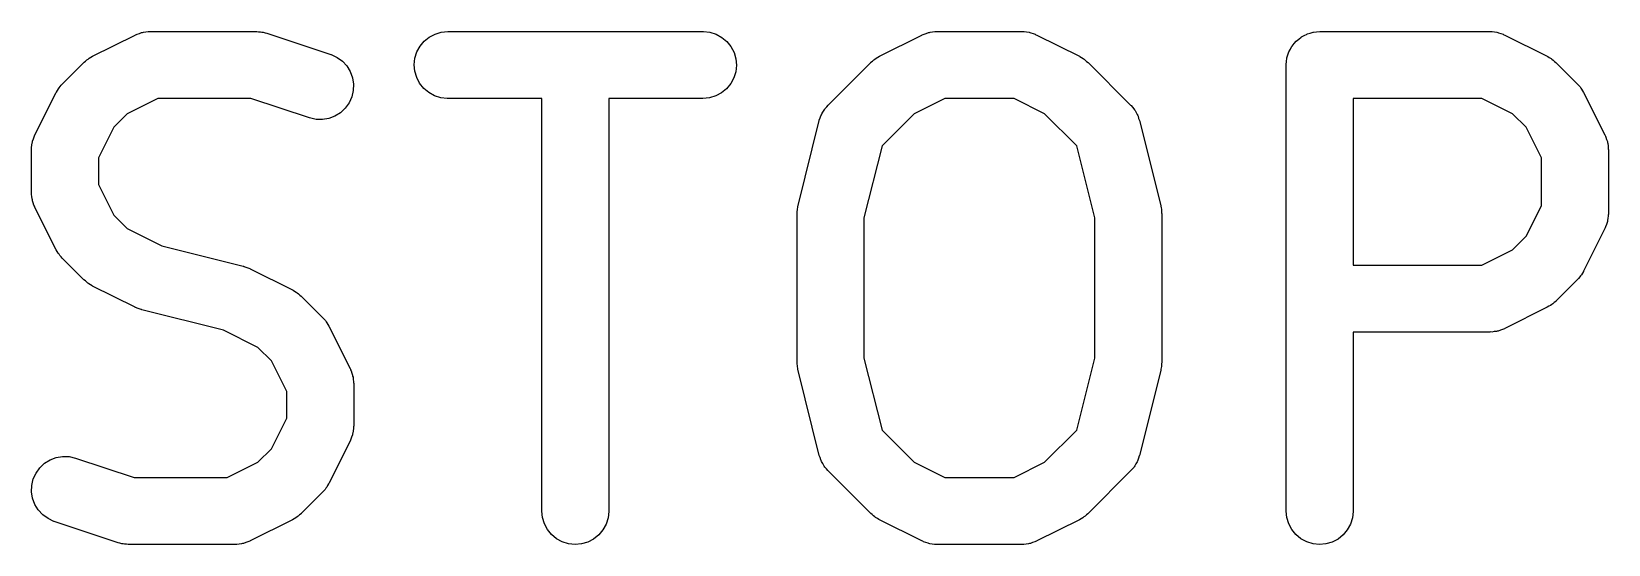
# Model space of a CAD drawing. Extents: x 55 to 222, y -110 to -60.
# Drawn here: x 182.95 to 190.01, y -78.89 to -76.59 of the extents above; entities that cross this region are included whole.
import ezdxf

# ---------------------------------------------------------------- set-up
doc = ezdxf.new("R2010")
doc.units = 0
doc.layers.add('BLACK', color=7, linetype='CONTINUOUS')

msp = doc.modelspace()

# ---------------------------------------------------------------- linework, layer by layer
at = {"layer": 'BLACK', "linetype": 'CONTINUOUS'}
for p, q in [((183.224, -76.705), (183.415, -76.6098)), ((183.415, -76.6098), (183.416, -76.6089)), ((183.416, -76.6089), (183.421, -76.6074)), ((183.421, -76.6074), (183.424, -76.6053)), ((183.424, -76.6053), (183.434, -76.6023)), ((183.434, -76.6023), (183.444, -76.5988)), ((183.444, -76.5988), (183.448, -76.5981)), ((183.448, -76.5981), (183.452, -76.5968)), ((183.452, -76.5968), (183.463, -76.5958)), ((183.463, -76.5958), (183.473, -76.5942)), ((183.473, -76.5942), (183.477, -76.5944)), ((183.477, -76.5944), (183.482, -76.594)), ((183.482, -76.594), (183.958, -76.594)), ((183.958, -76.594), (183.96, -76.594)), ((183.96, -76.594), (183.968, -76.5949)), ((183.968, -76.5949), (183.977, -76.5952)), ((183.977, -76.5952), (183.983, -76.5965)), ((183.983, -76.5965), (183.989, -76.5972)), ((183.989, -76.5972), (183.997, -76.5998)), ((183.997, -76.5998), (184.005, -76.6017)), ((184.005, -76.6017), (184.291, -76.6969)), ((184.709, -76.6375), (184.732, -76.619)), ((184.732, -76.619), (184.758, -76.6053)), ((184.758, -76.6053), (184.786, -76.5968)), ((184.786, -76.5968), (184.815, -76.594)), ((184.815, -76.594), (185.958, -76.594)), ((185.958, -76.594), (185.96, -76.594)), ((185.96, -76.594), (185.989, -76.5972)), ((185.989, -76.5972), (186.017, -76.6061)), ((186.017, -76.6061), (186.043, -76.6202)), ((186.043, -76.6202), (186.065, -76.639)), ((186.748, -76.705), (186.938, -76.6098)), ((186.938, -76.6098), (186.94, -76.6089)), ((186.94, -76.6089), (186.944, -76.6074)), ((186.944, -76.6074), (186.948, -76.6053)), ((186.948, -76.6053), (186.958, -76.6023)), ((186.958, -76.6023), (186.968, -76.5988)), ((186.968, -76.5988), (186.972, -76.5981)), ((186.972, -76.5981), (186.976, -76.5968)), ((186.976, -76.5968), (186.986, -76.5958)), ((186.986, -76.5958), (186.997, -76.5942)), ((186.997, -76.5942), (187.001, -76.5944)), ((187.001, -76.5944), (187.005, -76.594)), ((187.005, -76.594), (187.386, -76.594)), ((187.386, -76.594), (187.388, -76.594)), ((187.388, -76.594), (187.393, -76.5945)), ((187.393, -76.5945), (187.397, -76.5944)), ((187.397, -76.5944), (187.407, -76.5961)), ((187.407, -76.5961), (187.418, -76.5972)), ((187.418, -76.5972), (187.422, -76.5986)), ((187.422, -76.5986), (187.426, -76.5993)), ((187.426, -76.5993), (187.436, -76.603)), ((187.436, -76.603), (187.445, -76.6061)), ((187.445, -76.6061), (187.449, -76.6082)), ((187.449, -76.6082), (187.453, -76.6098)), ((187.453, -76.6098), (187.644, -76.705)), ((188.626, -76.6279), (188.637, -76.619)), ((188.637, -76.6188), (188.638, -76.6184)), ((188.637, -76.619), (188.637, -76.6188)), ((188.638, -76.6184), (188.65, -76.6119)), ((188.65, -76.6119), (188.663, -76.6053)), ((188.663, -76.6051), (188.664, -76.6049)), ((188.663, -76.6053), (188.663, -76.6051)), ((188.664, -76.6049), (188.677, -76.6009)), ((188.677, -76.6009), (188.691, -76.5968)), ((188.691, -76.5968), (188.692, -76.5966)), ((188.691, -76.5968), (188.691, -76.5968)), ((188.692, -76.5966), (188.706, -76.5953)), ((188.706, -76.5953), (188.72, -76.594)), ((188.72, -76.594), (189.482, -76.594)), ((189.482, -76.594), (189.484, -76.594)), ((189.484, -76.594), (189.488, -76.5945)), ((189.488, -76.5945), (189.492, -76.5944)), ((189.492, -76.5944), (189.503, -76.5961)), ((189.503, -76.5961), (189.513, -76.5972)), ((189.513, -76.5972), (189.517, -76.5986)), ((189.517, -76.5986), (189.521, -76.5993)), ((189.521, -76.5993), (189.531, -76.603)), ((189.531, -76.603), (189.541, -76.6061)), ((189.541, -76.6061), (189.545, -76.6082)), ((189.545, -76.6082), (189.549, -76.6098)), ((189.549, -76.6098), (189.739, -76.705)), ((184.668, -76.7138), (184.677, -76.6858)), ((184.677, -76.6858), (184.691, -76.6601)), ((184.691, -76.6601), (184.709, -76.6375)), ((186.065, -76.639), (186.083, -76.6618)), ((186.083, -76.6618), (186.097, -76.6878)), ((186.097, -76.6878), (186.105, -76.7159)), ((188.577, -76.6993), (188.581, -76.6858)), ((188.581, -76.6858), (188.582, -76.6854)), ((188.582, -76.6849), (188.589, -76.6725)), ((188.582, -76.6854), (188.582, -76.6849)), ((188.589, -76.6725), (188.595, -76.6601)), ((188.595, -76.6601), (188.596, -76.6597)), ((188.596, -76.6592), (188.605, -76.6484)), ((188.596, -76.6597), (188.596, -76.6592)), ((188.605, -76.6484), (188.614, -76.6375)), ((188.614, -76.6372), (188.615, -76.6368)), ((188.614, -76.6375), (188.614, -76.6372)), ((188.615, -76.6368), (188.626, -76.6279)), ((183.09, -76.8284), (183.185, -76.7331)), ((183.185, -76.7331), (183.187, -76.7317)), ((183.187, -76.7317), (183.193, -76.7264)), ((183.193, -76.7264), (183.199, -76.7206)), ((183.199, -76.7206), (183.205, -76.7173)), ((183.205, -76.7173), (183.209, -76.7134)), ((183.209, -76.7134), (183.217, -76.7095)), ((183.217, -76.7095), (183.224, -76.705)), ((184.291, -76.6969), (184.293, -76.6976)), ((184.293, -76.6976), (184.319, -76.7099)), ((184.319, -76.7099), (184.343, -76.7271)), ((184.343, -76.7271), (184.363, -76.7486)), ((184.363, -76.7486), (184.378, -76.7735)), ((184.665, -76.7429), (184.668, -76.7138)), ((184.668, -76.7721), (184.665, -76.7429)), ((186.105, -76.7159), (186.108, -76.745)), ((186.108, -76.745), (186.105, -76.7741)), ((186.518, -76.9236), (186.709, -76.7331)), ((186.709, -76.7331), (186.71, -76.7317)), ((186.71, -76.7317), (186.717, -76.7264)), ((186.717, -76.7264), (186.723, -76.7206)), ((186.723, -76.7206), (186.728, -76.7173)), ((186.728, -76.7173), (186.733, -76.7134)), ((186.733, -76.7134), (186.741, -76.7095)), ((186.741, -76.7095), (186.748, -76.705)), ((187.644, -76.705), (187.646, -76.706)), ((187.646, -76.706), (187.653, -76.7106)), ((187.653, -76.7106), (187.66, -76.7146)), ((187.66, -76.7146), (187.665, -76.7185)), ((187.665, -76.7185), (187.67, -76.7219)), ((187.67, -76.7219), (187.676, -76.7278)), ((187.676, -76.7278), (187.683, -76.7331)), ((187.683, -76.7331), (187.873, -76.9236)), ((188.57, -76.7419), (188.571, -76.7278)), ((188.57, -76.7429), (188.57, -76.7419)), ((188.57, -76.744), (188.57, -76.7429)), ((188.57, -76.7429), (188.57, -76.7429)), ((188.57, -76.7429), (188.57, -76.7429)), ((188.57, -78.744), (188.57, -76.744)), ((188.571, -76.7278), (188.573, -76.7138)), ((188.573, -76.7128), (188.577, -76.6993)), ((188.573, -76.7133), (188.573, -76.7128)), ((188.573, -76.7138), (188.573, -76.7133)), ((189.739, -76.705), (189.741, -76.706)), ((189.741, -76.706), (189.748, -76.7106)), ((189.748, -76.7106), (189.756, -76.7146)), ((189.756, -76.7146), (189.76, -76.7185)), ((189.76, -76.7185), (189.766, -76.7219)), ((189.766, -76.7219), (189.772, -76.7278)), ((189.772, -76.7278), (189.778, -76.7331)), ((189.778, -76.7331), (189.873, -76.8284)), ((183.084, -76.8349), (183.09, -76.8284)), ((184.378, -76.7735), (184.389, -76.801)), ((184.389, -76.801), (184.393, -76.8299)), ((184.393, -76.8299), (184.392, -76.8591)), ((184.676, -76.8002), (184.668, -76.7721)), ((184.689, -76.8261), (184.676, -76.8002)), ((184.708, -76.8489), (184.689, -76.8261)), ((186.082, -76.8278), (186.063, -76.8504)), ((186.096, -76.8021), (186.082, -76.8278)), ((186.105, -76.7741), (186.096, -76.8021)), ((189.873, -76.8284), (189.875, -76.8299)), ((189.875, -76.8299), (189.88, -76.8364)), ((182.966, -77.0578), (183.062, -76.8674)), ((183.062, -76.8674), (183.063, -76.8655)), ((183.063, -76.8655), (183.067, -76.8584)), ((183.067, -76.8584), (183.071, -76.851)), ((183.071, -76.851), (183.075, -76.8462)), ((183.075, -76.8462), (183.079, -76.8409)), ((183.079, -76.8409), (183.084, -76.8349)), ((183.517, -76.894), (183.38, -76.9625)), ((183.933, -76.894), (183.517, -76.894)), ((184.196, -76.9815), (183.933, -76.894)), ((184.385, -76.8876), (184.373, -76.9143)), ((184.392, -76.8591), (184.385, -76.8876)), ((184.73, -76.8677), (184.708, -76.8489)), ((184.756, -76.8818), (184.73, -76.8677)), ((184.784, -76.8907), (184.756, -76.8818)), ((184.813, -76.8939), (184.784, -76.8907)), ((184.815, -76.894), (184.813, -76.8939)), ((185.236, -76.894), (184.815, -76.894)), ((185.236, -78.744), (185.236, -76.894)), ((185.958, -76.894), (185.536, -76.894)), ((185.536, -76.894), (185.536, -78.744)), ((185.987, -76.8911), (185.958, -76.894)), ((186.015, -76.8826), (185.987, -76.8911)), ((186.041, -76.8689), (186.015, -76.8826)), ((186.063, -76.8504), (186.041, -76.8689)), ((187.041, -76.894), (186.904, -76.9625)), ((187.351, -76.894), (187.041, -76.894)), ((187.488, -76.9625), (187.351, -76.894)), ((188.87, -76.894), (188.87, -77.6416)), ((189.446, -76.894), (188.87, -76.894)), ((189.583, -76.9625), (189.446, -76.894)), ((189.88, -76.8364), (189.886, -76.8426)), ((189.886, -76.8426), (189.889, -76.8479)), ((189.889, -76.8479), (189.893, -76.8527)), ((189.893, -76.8527), (189.897, -76.8602)), ((189.897, -76.8602), (189.901, -76.8674)), ((189.901, -76.8674), (189.997, -77.0578)), ((183.38, -76.9625), (183.319, -77.0233)), ((184.31, -76.9736), (184.283, -76.984)), ((184.335, -76.9581), (184.31, -76.9736)), ((184.356, -76.9381), (184.335, -76.9581)), ((184.373, -76.9143), (184.356, -76.9381)), ((186.483, -76.9818), (186.486, -76.972)), ((186.486, -76.972), (186.488, -76.9681)), ((186.488, -76.9681), (186.49, -76.9638)), ((186.49, -76.9638), (186.495, -76.9552)), ((186.495, -76.9552), (186.5, -76.9462)), ((186.5, -76.9462), (186.503, -76.9428)), ((186.503, -76.9428), (186.505, -76.9389)), ((186.505, -76.9389), (186.512, -76.9315)), ((186.512, -76.9315), (186.518, -76.9236)), ((186.904, -76.9625), (186.76, -77.1064)), ((187.632, -77.1064), (187.488, -76.9625)), ((187.873, -76.9236), (187.875, -76.9251)), ((187.875, -76.9251), (187.881, -76.933)), ((187.881, -76.933), (187.888, -76.9406)), ((187.888, -76.9406), (187.89, -76.9445)), ((187.89, -76.9445), (187.893, -76.948)), ((187.893, -76.948), (187.898, -76.957)), ((187.898, -76.957), (187.903, -76.9657)), ((187.903, -76.9657), (187.905, -76.97)), ((187.905, -76.97), (187.907, -76.974)), ((187.907, -76.974), (187.909, -76.9837)), ((189.644, -77.0233), (189.583, -76.9625)), ((183.319, -77.0233), (183.251, -77.1603)), ((184.225, -76.988), (184.196, -76.9815)), ((184.254, -76.9888), (184.225, -76.988)), ((184.283, -76.984), (184.254, -76.9888)), ((186.384, -77.3742), (186.479, -76.9933)), ((186.479, -76.9913), (186.483, -76.9818)), ((186.479, -76.9933), (186.479, -76.9913)), ((187.909, -76.9837), (187.913, -76.9933)), ((187.913, -76.9933), (188.008, -77.3742)), ((189.713, -77.1603), (189.644, -77.0233)), ((182.951, -77.114), (182.953, -77.1039)), ((182.951, -77.1184), (182.951, -77.114)), ((182.953, -77.1039), (182.954, -77.0937)), ((182.954, -77.0937), (182.955, -77.0895)), ((182.955, -77.0895), (182.956, -77.0852)), ((182.956, -77.0852), (182.96, -77.0756)), ((182.96, -77.0756), (182.963, -77.0658)), ((182.963, -77.0658), (182.965, -77.062)), ((182.965, -77.062), (182.966, -77.0578)), ((186.76, -77.1064), (186.679, -77.4291)), ((187.713, -77.4291), (187.632, -77.1064)), ((189.997, -77.0578), (189.998, -77.0597)), ((189.998, -77.0597), (189.999, -77.0639)), ((189.999, -77.0639), (190.001, -77.0678)), ((190.001, -77.0678), (190.004, -77.0776)), ((190.004, -77.0776), (190.008, -77.0872)), ((190.008, -77.0872), (190.008, -77.0916)), ((190.008, -77.0916), (190.01, -77.0958)), ((190.01, -77.0958), (190.011, -77.106)), ((190.011, -77.106), (190.012, -77.1161)), ((190.012, -77.1161), (190.012, -77.1205)), ((182.951, -77.1228), (182.951, -77.1184)), ((182.951, -77.1249), (182.951, -77.1228)), ((182.951, -77.3154), (182.951, -77.1249)), ((183.251, -77.1603), (183.251, -77.28)), ((189.713, -77.3752), (189.713, -77.1603)), ((190.012, -77.1205), (190.013, -77.1249)), ((190.013, -77.1249), (190.013, -77.4106)), ((182.951, -77.3198), (182.951, -77.3154)), ((182.951, -77.3242), (182.951, -77.3198)), ((182.953, -77.3343), (182.951, -77.3242)), ((183.251, -77.28), (183.319, -77.417)), ((182.954, -77.3445), (182.953, -77.3343)), ((182.955, -77.3488), (182.954, -77.3445)), ((182.955, -77.3531), (182.955, -77.3488)), ((182.959, -77.3627), (182.955, -77.3531)), ((182.962, -77.3726), (182.959, -77.3627)), ((182.964, -77.3765), (182.962, -77.3726)), ((182.966, -77.3806), (182.964, -77.3765)), ((182.966, -77.3825), (182.966, -77.3806)), ((183.062, -77.5729), (182.966, -77.3825)), ((186.379, -77.4032), (186.381, -77.3914)), ((186.381, -77.3914), (186.382, -77.3794)), ((186.382, -77.3794), (186.383, -77.3769)), ((186.383, -77.3769), (186.384, -77.3742)), ((188.008, -77.3742), (188.009, -77.3763)), ((188.009, -77.3763), (188.009, -77.3789)), ((188.009, -77.3789), (188.01, -77.3815)), ((188.01, -77.3815), (188.011, -77.3934)), ((188.011, -77.3934), (188.012, -77.4053)), ((189.644, -77.5122), (189.713, -77.3752)), ((183.319, -77.417), (183.38, -77.4778)), ((186.38, -77.4059), (186.379, -77.4032)), ((186.379, -77.4085), (186.38, -77.4059)), ((186.379, -77.4106), (186.379, -77.4085)), ((186.379, -78.0773), (186.379, -77.4106)), ((186.679, -77.4291), (186.679, -78.0588)), ((187.713, -78.0588), (187.713, -77.4291)), ((188.012, -77.4053), (188.012, -77.408)), ((188.012, -77.408), (188.013, -77.4106)), ((188.013, -77.4106), (188.013, -78.0773)), ((190, -77.4697), (189.998, -77.4736)), ((190.004, -77.4599), (190, -77.4697)), ((190.007, -77.4504), (190.004, -77.4599)), ((190.008, -77.446), (190.007, -77.4504)), ((190.009, -77.4418), (190.008, -77.446)), ((190.01, -77.4316), (190.009, -77.4418)), ((190.012, -77.4215), (190.01, -77.4316)), ((190.013, -77.4127), (190.012, -77.4171)), ((190.012, -77.4171), (190.012, -77.4215)), ((190.013, -77.4106), (190.013, -77.4127)), ((183.38, -77.4778), (183.534, -77.5548)), ((189.583, -77.5731), (189.644, -77.5122)), ((189.997, -77.4777), (189.901, -77.6682)), ((189.998, -77.4736), (189.997, -77.4777)), ((183.066, -77.5801), (183.062, -77.5729)), ((183.07, -77.5876), (183.066, -77.5801)), ((183.074, -77.5924), (183.07, -77.5876)), ((183.077, -77.5977), (183.074, -77.5924)), ((183.083, -77.6039), (183.077, -77.5977)), ((183.088, -77.6104), (183.083, -77.6039)), ((183.09, -77.6119), (183.088, -77.6104)), ((183.534, -77.5548), (183.899, -77.6461)), ((189.446, -77.6416), (189.583, -77.5731)), ((183.185, -77.7072), (183.09, -77.6119)), ((183.899, -77.6461), (183.901, -77.6466)), ((183.901, -77.6466), (183.902, -77.6468)), ((183.902, -77.6468), (183.902, -77.6469)), ((183.902, -77.6469), (183.915, -77.6519)), ((183.915, -77.6519), (183.928, -77.6568)), ((183.928, -77.6568), (183.929, -77.6572)), ((183.929, -77.6572), (183.93, -77.6574)), ((183.93, -77.6574), (184.12, -77.7527)), ((188.87, -77.6416), (189.446, -77.6416)), ((189.896, -77.6771), (189.892, -77.6845)), ((189.901, -77.6701), (189.896, -77.6771)), ((189.901, -77.6682), (189.901, -77.6701)), ((183.192, -77.7125), (183.185, -77.7072)), ((183.198, -77.7184), (183.192, -77.7125)), ((183.203, -77.7218), (183.198, -77.7184)), ((183.208, -77.7258), (183.203, -77.7218)), ((183.215, -77.7297), (183.208, -77.7258)), ((183.222, -77.7343), (183.215, -77.7297)), ((183.224, -77.7353), (183.222, -77.7343)), ((183.415, -77.8305), (183.224, -77.7353)), ((189.873, -77.7072), (189.778, -77.8024)), ((189.879, -77.7007), (189.873, -77.7072)), ((189.885, -77.6946), (189.879, -77.7007)), ((189.888, -77.6894), (189.885, -77.6946)), ((189.892, -77.6845), (189.888, -77.6894)), ((184.12, -77.7527), (184.122, -77.7536)), ((184.122, -77.7536), (184.129, -77.7582)), ((184.129, -77.7582), (184.136, -77.7622)), ((184.136, -77.7622), (184.141, -77.7661)), ((184.141, -77.7661), (184.147, -77.7695)), ((184.147, -77.7695), (184.153, -77.7754)), ((184.153, -77.7754), (184.159, -77.7808)), ((184.159, -77.7808), (184.254, -77.876)), ((189.754, -77.8221), (189.746, -77.826)), ((189.759, -77.8182), (189.754, -77.8221)), ((189.764, -77.8149), (189.759, -77.8182)), ((189.77, -77.8091), (189.764, -77.8149)), ((189.777, -77.8039), (189.77, -77.8091)), ((189.778, -77.8024), (189.777, -77.8039)), ((183.415, -77.8308), (183.415, -77.8305)), ((183.416, -77.8311), (183.415, -77.8308)), ((183.429, -77.836), (183.416, -77.8311)), ((183.442, -77.841), (183.429, -77.836)), ((183.443, -77.8411), (183.442, -77.841)), ((183.443, -77.8413), (183.443, -77.8411)), ((183.445, -77.8419), (183.443, -77.8413)), ((183.81, -77.9331), (183.445, -77.8419)), ((184.254, -77.876), (184.256, -77.8775)), ((184.256, -77.8775), (184.261, -77.8841)), ((184.261, -77.8841), (184.267, -77.8902)), ((184.267, -77.8902), (184.27, -77.8955)), ((189.739, -77.8305), (189.549, -77.9257)), ((189.746, -77.826), (189.739, -77.8305)), ((183.964, -78.0101), (183.81, -77.9331)), ((184.27, -77.8955), (184.274, -77.9004)), ((184.274, -77.9004), (184.278, -77.9078)), ((184.278, -77.9078), (184.282, -77.915)), ((184.282, -77.915), (184.378, -78.1055)), ((189.482, -77.9416), (188.87, -77.9416)), ((188.87, -77.9416), (188.87, -78.744)), ((189.486, -77.9411), (189.482, -77.9416)), ((189.49, -77.9413), (189.486, -77.9411)), ((189.501, -77.9397), (189.49, -77.9413)), ((189.511, -77.9387), (189.501, -77.9397)), ((189.515, -77.9374), (189.511, -77.9387)), ((189.519, -77.9368), (189.515, -77.9374)), ((189.529, -77.9332), (189.519, -77.9368)), ((189.539, -77.9303), (189.529, -77.9332)), ((189.543, -77.9282), (189.539, -77.9303)), ((189.547, -77.9267), (189.543, -77.9282)), ((189.549, -77.9257), (189.547, -77.9267)), ((184.025, -78.0709), (183.964, -78.0101)), ((184.094, -78.2079), (184.025, -78.0709)), ((184.378, -78.1055), (184.379, -78.1073)), ((186.379, -78.08), (186.379, -78.0773)), ((186.379, -78.0826), (186.379, -78.08)), ((186.381, -78.0945), (186.379, -78.0826)), ((186.382, -78.1064), (186.381, -78.0945)), ((186.679, -78.0588), (186.76, -78.3816)), ((187.632, -78.3816), (187.713, -78.0588)), ((188.011, -78.0966), (188.009, -78.1085)), ((188.012, -78.0847), (188.011, -78.0966)), ((188.013, -78.0794), (188.012, -78.082)), ((188.012, -78.082), (188.012, -78.0847)), ((188.013, -78.0773), (188.013, -78.0794)), ((184.379, -78.1073), (184.38, -78.1115)), ((184.38, -78.1115), (184.382, -78.1154)), ((184.382, -78.1154), (184.385, -78.1252)), ((184.385, -78.1252), (184.389, -78.1348)), ((184.389, -78.1348), (184.389, -78.1392)), ((184.389, -78.1392), (184.391, -78.1434)), ((184.391, -78.1434), (184.392, -78.1536)), ((184.392, -78.1536), (184.393, -78.1637)), ((184.393, -78.1637), (184.393, -78.1681)), ((184.393, -78.1681), (184.394, -78.1725)), ((184.394, -78.1725), (184.394, -78.363)), ((186.383, -78.109), (186.382, -78.1064)), ((186.383, -78.1116), (186.383, -78.109)), ((186.384, -78.1137), (186.383, -78.1116)), ((186.479, -78.4946), (186.384, -78.1137)), ((188.008, -78.1137), (187.913, -78.4946)), ((188.009, -78.1085), (188.008, -78.111)), ((188.008, -78.111), (188.008, -78.1137)), ((184.094, -78.3276), (184.094, -78.2079)), ((184.025, -78.4646), (184.094, -78.3276)), ((184.391, -78.384), (184.39, -78.3942)), ((184.393, -78.3739), (184.391, -78.384)), ((184.394, -78.363), (184.393, -78.3651)), ((184.393, -78.3651), (184.393, -78.3695)), ((184.393, -78.3695), (184.393, -78.3739)), ((186.76, -78.3816), (186.904, -78.5254)), ((187.488, -78.5254), (187.632, -78.3816)), ((184.378, -78.4301), (184.282, -78.6206)), ((184.379, -78.426), (184.378, -78.4301)), ((184.381, -78.4221), (184.379, -78.426)), ((184.384, -78.4123), (184.381, -78.4221)), ((184.388, -78.4028), (184.384, -78.4123)), ((184.389, -78.3984), (184.388, -78.4028)), ((184.39, -78.3942), (184.389, -78.3984)), ((183.009, -78.5298), (183.034, -78.5143)), ((183.034, -78.5143), (183.061, -78.5039)), ((183.061, -78.5039), (183.09, -78.4991)), ((183.09, -78.4991), (183.12, -78.4999)), ((183.12, -78.4999), (183.148, -78.5064)), ((183.148, -78.5064), (183.411, -78.594)), ((183.827, -78.594), (183.964, -78.5254)), ((183.964, -78.5254), (184.025, -78.4646)), ((186.482, -78.5042), (186.479, -78.4946)), ((186.485, -78.514), (186.482, -78.5042)), ((186.487, -78.518), (186.485, -78.514)), ((186.489, -78.5222), (186.487, -78.518)), ((186.494, -78.5309), (186.489, -78.5222)), ((186.904, -78.5254), (187.041, -78.594)), ((187.351, -78.594), (187.488, -78.5254)), ((187.902, -78.5241), (187.897, -78.5327)), ((187.904, -78.5199), (187.902, -78.5241)), ((187.906, -78.5159), (187.904, -78.5199)), ((187.909, -78.5062), (187.906, -78.5159)), ((187.912, -78.4967), (187.909, -78.5062)), ((187.913, -78.4946), (187.912, -78.4967)), ((182.959, -78.6003), (182.971, -78.5736)), ((182.971, -78.5736), (182.988, -78.5499)), ((182.988, -78.5499), (183.009, -78.5298)), ((183.411, -78.594), (183.827, -78.594)), ((186.499, -78.5399), (186.494, -78.5309)), ((186.501, -78.5435), (186.499, -78.5399)), ((186.504, -78.5473), (186.501, -78.5435)), ((186.511, -78.5549), (186.504, -78.5473)), ((186.517, -78.5628), (186.511, -78.5549)), ((186.518, -78.5643), (186.517, -78.5628)), ((186.709, -78.7548), (186.518, -78.5643)), ((187.041, -78.594), (187.351, -78.594)), ((187.873, -78.5643), (187.683, -78.7548)), ((187.88, -78.5565), (187.873, -78.5643)), ((187.887, -78.549), (187.88, -78.5565)), ((187.889, -78.5452), (187.887, -78.549)), ((187.892, -78.5417), (187.889, -78.5452)), ((187.897, -78.5327), (187.892, -78.5417)), ((182.951, -78.6581), (182.952, -78.6288)), ((182.956, -78.687), (182.951, -78.6581)), ((182.952, -78.6288), (182.959, -78.6003)), ((184.254, -78.6596), (184.159, -78.7548)), ((184.26, -78.653), (184.254, -78.6596)), ((184.266, -78.647), (184.26, -78.653)), ((184.269, -78.6418), (184.266, -78.647)), ((184.273, -78.6369), (184.269, -78.6418)), ((184.277, -78.6295), (184.273, -78.6369)), ((184.281, -78.6224), (184.277, -78.6295)), ((184.282, -78.6206), (184.281, -78.6224)), ((182.966, -78.7144), (182.956, -78.687)), ((182.981, -78.7393), (182.966, -78.7144)), ((183.001, -78.7608), (182.981, -78.7393)), ((183.025, -78.7781), (183.001, -78.7608)), ((183.051, -78.7903), (183.025, -78.7781)), ((183.053, -78.791), (183.051, -78.7903)), ((183.339, -78.8863), (183.053, -78.791)), ((184.12, -78.7829), (183.93, -78.8781)), ((184.127, -78.7784), (184.12, -78.7829)), ((184.135, -78.7745), (184.127, -78.7784)), ((184.14, -78.7706), (184.135, -78.7745)), ((184.145, -78.7673), (184.14, -78.7706)), ((184.151, -78.7615), (184.145, -78.7673)), ((184.158, -78.7563), (184.151, -78.7615)), ((184.159, -78.7548), (184.158, -78.7563)), ((185.239, -78.7731), (185.236, -78.744)), ((185.248, -78.8011), (185.239, -78.7731)), ((185.261, -78.827), (185.248, -78.8011)), ((185.524, -78.8031), (185.51, -78.8287)), ((185.533, -78.7751), (185.524, -78.8031)), ((185.536, -78.7461), (185.533, -78.7751)), ((185.536, -78.744), (185.536, -78.7461)), ((186.715, -78.7601), (186.709, -78.7548)), ((186.721, -78.766), (186.715, -78.7601)), ((186.727, -78.7694), (186.721, -78.766)), ((186.731, -78.7734), (186.727, -78.7694)), ((186.739, -78.7774), (186.731, -78.7734)), ((186.746, -78.7819), (186.739, -78.7774)), ((186.748, -78.7829), (186.746, -78.7819)), ((186.938, -78.8781), (186.748, -78.7829)), ((187.644, -78.7829), (187.453, -78.8781)), ((187.651, -78.7784), (187.644, -78.7829)), ((187.659, -78.7745), (187.651, -78.7784)), ((187.663, -78.7706), (187.659, -78.7745)), ((187.669, -78.7673), (187.663, -78.7706)), ((187.675, -78.7615), (187.669, -78.7673)), ((187.681, -78.7563), (187.675, -78.7615)), ((187.683, -78.7548), (187.681, -78.7563)), ((188.573, -78.7731), (188.57, -78.744)), ((188.581, -78.8011), (188.573, -78.7731)), ((188.595, -78.827), (188.581, -78.8011)), ((188.858, -78.8031), (188.843, -78.8287)), ((188.866, -78.7751), (188.858, -78.8031)), ((188.87, -78.7461), (188.866, -78.7751)), ((188.87, -78.744), (188.87, -78.7461)), ((183.924, -78.8806), (183.92, -78.8826)), ((183.928, -78.879), (183.924, -78.8806)), ((183.93, -78.8781), (183.928, -78.879)), ((185.28, -78.8497), (185.261, -78.827)), ((185.302, -78.8683), (185.28, -78.8497)), ((185.328, -78.8822), (185.302, -78.8683)), ((185.356, -78.8909), (185.328, -78.8822)), ((185.468, -78.8695), (185.443, -78.883)), ((185.491, -78.8511), (185.468, -78.8695)), ((185.51, -78.8287), (185.491, -78.8511)), ((186.942, -78.8797), (186.938, -78.8781)), ((186.946, -78.8818), (186.942, -78.8797)), ((186.956, -78.8849), (186.946, -78.8818)), ((187.447, -78.8806), (187.444, -78.8826)), ((187.452, -78.879), (187.447, -78.8806)), ((187.453, -78.8781), (187.452, -78.879)), ((188.613, -78.8497), (188.595, -78.827)), ((188.636, -78.8683), (188.613, -78.8497)), ((188.662, -78.8822), (188.636, -78.8683)), ((188.69, -78.8909), (188.662, -78.8822)), ((188.802, -78.8695), (188.776, -78.883)), ((188.825, -78.8511), (188.802, -78.8695)), ((188.843, -78.8287), (188.825, -78.8511)), ((183.347, -78.8881), (183.339, -78.8863)), ((183.355, -78.8907), (183.347, -78.8881)), ((183.361, -78.8914), (183.355, -78.8907)), ((183.367, -78.8928), (183.361, -78.8914)), ((183.376, -78.893), (183.367, -78.8928)), ((183.384, -78.8939), (183.376, -78.893)), ((183.386, -78.894), (183.384, -78.8939)), ((183.863, -78.894), (183.386, -78.894)), ((183.867, -78.8935), (183.863, -78.894)), ((183.871, -78.8937), (183.867, -78.8935)), ((183.881, -78.8921), (183.871, -78.8937)), ((183.892, -78.8911), (183.881, -78.8921)), ((183.896, -78.8898), (183.892, -78.8911)), ((183.9, -78.8891), (183.896, -78.8898)), ((183.91, -78.8856), (183.9, -78.8891)), ((183.92, -78.8826), (183.91, -78.8856)), ((185.385, -78.894), (185.356, -78.8909)), ((185.414, -78.8913), (185.385, -78.894)), ((185.443, -78.883), (185.414, -78.8913)), ((186.966, -78.8886), (186.956, -78.8849)), ((186.97, -78.8893), (186.966, -78.8886)), ((186.974, -78.8907), (186.97, -78.8893)), ((186.984, -78.8918), (186.974, -78.8907)), ((186.995, -78.8936), (186.984, -78.8918)), ((186.999, -78.8935), (186.995, -78.8936)), ((187.003, -78.8939), (186.999, -78.8935)), ((187.005, -78.894), (187.003, -78.8939)), ((187.386, -78.894), (187.005, -78.894)), ((187.391, -78.8935), (187.386, -78.894)), ((187.395, -78.8937), (187.391, -78.8935)), ((187.405, -78.8921), (187.395, -78.8937)), ((187.415, -78.8911), (187.405, -78.8921)), ((187.42, -78.8898), (187.415, -78.8911)), ((187.424, -78.8891), (187.42, -78.8898)), ((187.434, -78.8856), (187.424, -78.8891)), ((187.444, -78.8826), (187.434, -78.8856)), ((188.719, -78.894), (188.69, -78.8909)), ((188.748, -78.8913), (188.719, -78.894)), ((188.776, -78.883), (188.748, -78.8913))]:
    msp.add_line(p, q, dxfattribs=at)

doc.saveas('drawing.dxf')
